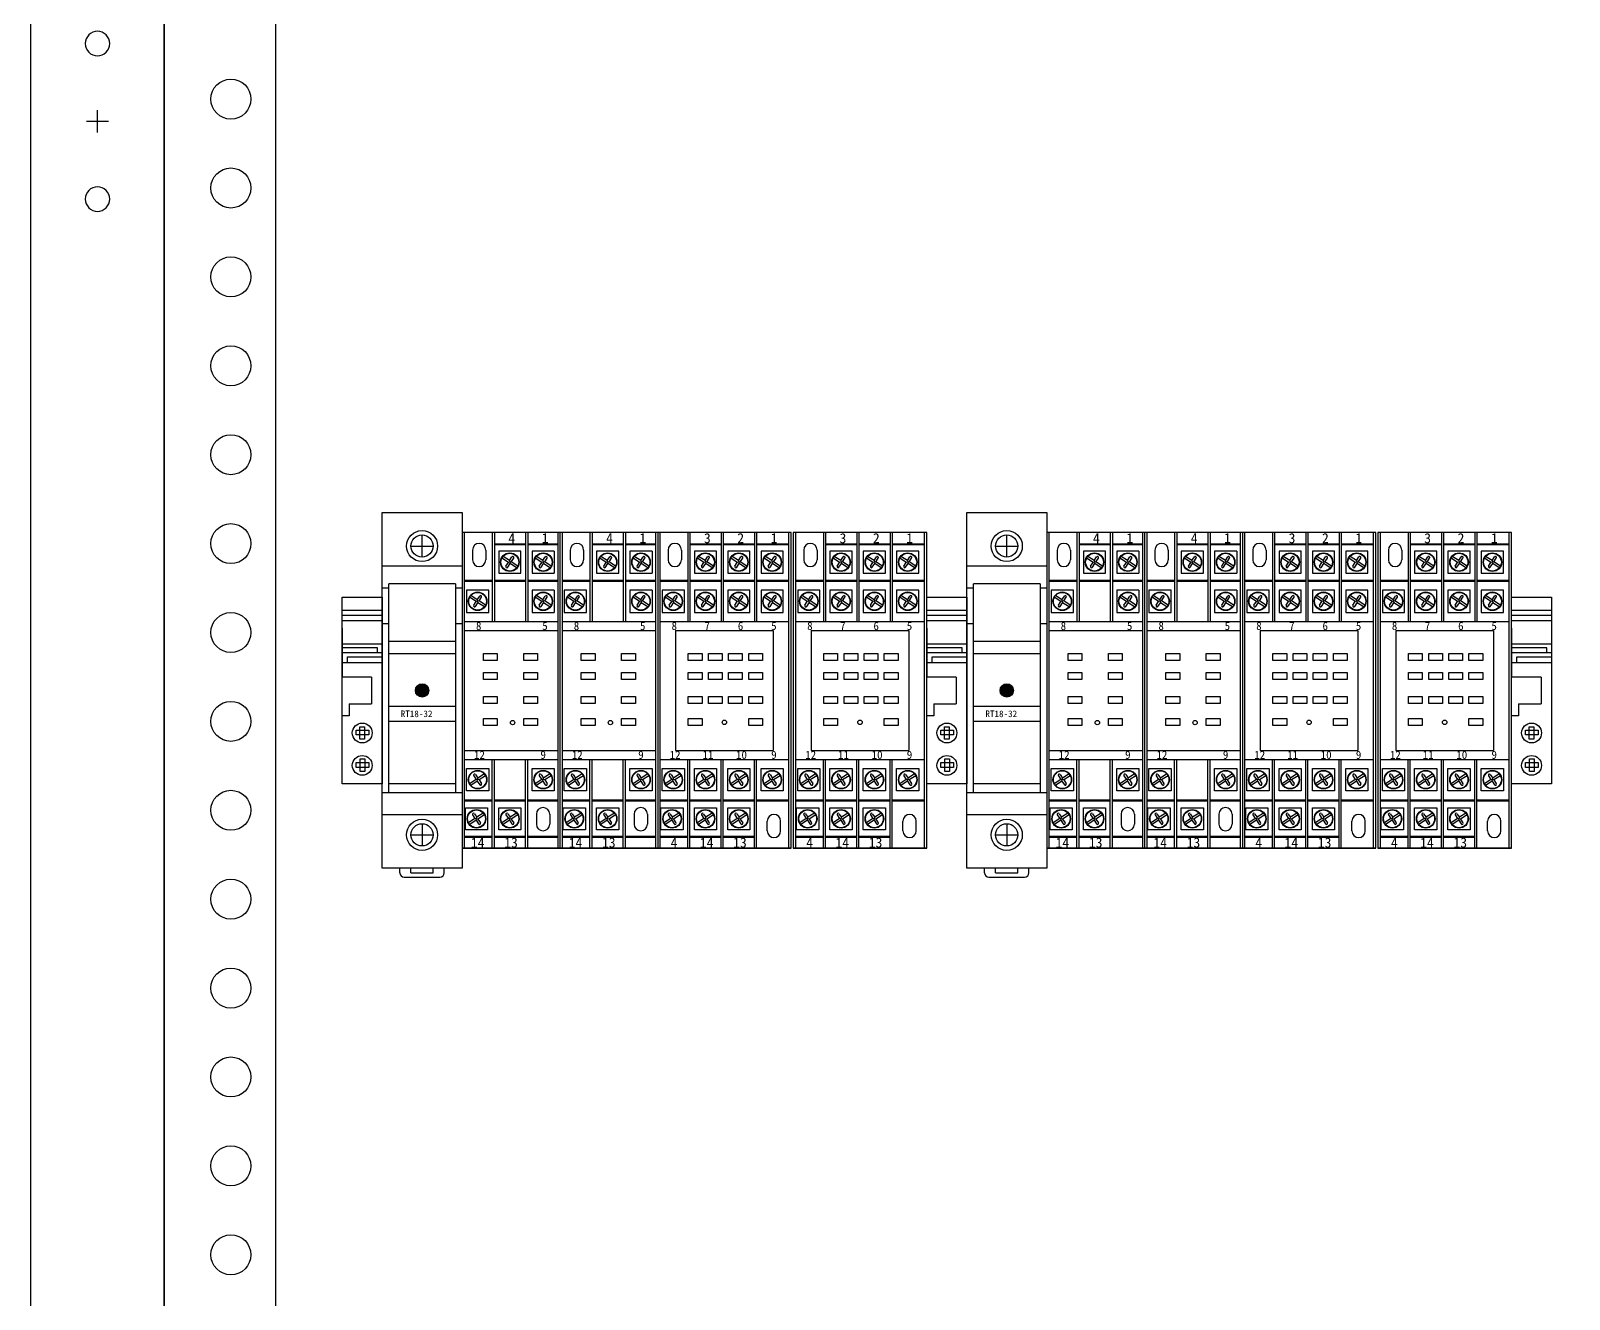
# Model space of a CAD drawing. Extents: x 1008937 to 1009637, y 79345 to 81548.
# Drawn here: x 1008936.6 to 1009282.6, y 79909.9 to 80195.3 of the extents above; entities that cross this region are included whole.
import ezdxf

# ---------------------------------------------------------------- set-up
doc = ezdxf.new("R2010")
doc.units = 0
doc.header["$MEASUREMENT"] = 0
doc.layers.add('LY-JS-BJ', color=7, linetype='Continuous')
doc.layers.add('LY-JS-YQJ', color=7, linetype='Continuous')
doc.layers.add('LY-二次控制图', color=7, linetype='Continuous', lineweight=18)

# ---------------------------------------------------------------- blocks, each defined once
blk = doc.blocks.new('A$C17FD2090')
at = {"layer": 'LY-JS-BJ', "color": 0, "ltscale": 2}
for p, q in [((-2.5, 0), (2.5, 0)), ((0, 2.5), (0, -2.5))]:
    blk.add_line(p, q, dxfattribs=at)
at = {"layer": 'LY-JS-BJ', "color": 0, "linetype": 'Continuous', "lineweight": 25}
for centre in [(0, 17.5), (0, -17.5)]:
    blk.add_circle(centre, 2.75, dxfattribs=at)
blk = doc.blocks.new('*U8')
at = {"layer": 'LY-JS-BJ', "color": 6}
blk.add_circle((0, 0), 4.5, dxfattribs=at)
blk = doc.blocks.new('*U9')
at = {"layer": 'LY-JS-BJ', "color": 0, "linetype": 'ByBlock', "lineweight": -2, "transparency": 16777216}
for p in [(0, -1240), (0, -1260), (0, -1280), (0, -1300), (0, -1320), (0, -1340), (0, -1360), (0, -1380), (0, -1400), (0, -1420), (0, -1440), (0, -1460), (0, -1480), (0, -1500)]:
    blk.add_blockref('*U8', p, dxfattribs=at)
blk = doc.blocks.new('端子堵头')
at = {"layer": 'LY-JS-YQJ'}
for p, q in [((0, 39.03), (9, 39.03)), ((0, 37.96), (9, 37.96)), ((0, 36.73), (9, 36.73)), ((0, 35), (0, 24)), ((9, 35), (9, 24)), ((0, 31.48), (9, 31.48)), ((9, 34.58), (9, 33.47)), ((7.97, 30.59), (0, 30.59)), ((0, 29.53), (9, 29.53)), ((1.25, 27.32), (1.25, 28.56)), ((1.25, 28.56), (9, 28.56)), ((7.97, 29.53), (7.97, 30.59)), ((0, 27.32), (9, 27.32)), ((6.66, 24), (0, 24)), ((6.66, 24), (6.66, 18)), ((1.59, 18), (1.59, 15.27)), ((1.59, 18), (6.66, 18)), ((1.59, 15.27), (0, 15.27))]:
    blk.add_line(p, q, dxfattribs=at)
for points in [[(0, 42), (9, 42), (9, 0), (0, 0)], [(3.2, 12.05), (6.01, 12.05), (6.01, 10.99), (3.2, 10.99)], [(5.06, 12.84), (5.06, 10.03), (3.99, 10.03), (3.99, 12.84)], [(3.2, 4.76), (6.01, 4.76), (6.01, 3.69), (3.2, 3.69)], [(5.13, 5.6), (5.13, 2.79), (4.06, 2.79), (4.06, 5.6)]]:
    blk.add_lwpolyline(points, close=True, dxfattribs=at)
for centre in [(4.54, 11.43), (4.54, 4.14)]:
    blk.add_circle(centre, 2.23, dxfattribs=at)
blk = doc.blocks.new('RT18保险 正视图')
at = {"layer": 'LY-JS-YQJ'}
blk.add_hatch(color=1, dxfattribs=at).paths.add_polyline_path([(1.5, -40, 1), (-1.5, -40, 1)])
for p, q in [((-9, -80), (-9, 0)), ((-9, 0), (9, 0)), ((9, 0), (9, -80)), ((0, -10.01), (0, -5.01)), ((-2.5, -7.51), (2.5, -7.51)), ((9, -12.01), (-9, -12.01)), ((-7.5, -17), (-9, -17)), ((7.5, -16), (-7.5, -16)), ((-7.5, -63), (-7.5, -16)), ((7.5, -16), (7.5, -63)), ((9, -17), (7.5, -17)), ((-7.5, -25), (-9, -25)), ((9, -25), (7.5, -25)), ((7.5, -29), (-7.5, -29)), ((7.5, -31.75), (-7.5, -31.75)), ((-7.5, -43.5), (7.5, -43.5)), ((-7.5, -46.9), (7.5, -46.9)), ((7.5, -61), (-7.5, -61)), ((9, -63), (-9, -63)), ((9, -67.99), (-9, -67.99)), ((-2.5, -72.49), (2.5, -72.49)), ((0, -69.99), (0, -74.99)), ((9, -80), (-9, -80)), ((-5, -81), (-5, -80)), ((-4, -82), (4, -82)), ((-2.5, -81), (-2.5, -80)), ((-2.5, -81), (2.5, -81)), ((2.5, -81), (2.5, -80)), ((5, -81), (5, -80))]:
    blk.add_line(p, q, dxfattribs=at)
for centre, radius in [((0, -7.51), 3.5), ((0, -7.51), 2.5), ((0, -72.49), 3.5), ((0, -72.49), 2.5)]:
    blk.add_circle(centre, radius, dxfattribs=at)
at = {"layer": 'LY-JS-YQJ', "color": 1}
blk.add_circle((0, -40), 1.5, dxfattribs=at)
at = {"layer": 'LY-JS-YQJ'}
for centre, start, end in [((-4, -81), 180, 270), ((4, -81), 270, 0)]:
    blk.add_arc(centre, 1, start, end, dxfattribs=at)
at = {"layer": 'LY-JS-YQJ', "insert": (-4.8, -44.5), "char_height": 1.5, "width": 12.3, "attachment_point": 1}
blk.add_mtext('RT18-32', dxfattribs=at)
blk = doc.blocks.new('RT18-32X-6A')
at = {"layer": 'LY-JS-YQJ'}
blk.add_blockref('RT18保险 正视图', (9, 80), dxfattribs=at)
blk = doc.blocks.new('HH52P')
at = {"layer": 'LY-JS-YQJ'}
for p, q in [((0, 71), (0, 0)), ((22, 71), (0, 71)), ((0, 71), (0, 68.5)), ((0.5, 71), (0.5, 0)), ((6.75, 71), (6.75, 51)), ((7.25, 71), (7.25, 51)), ((14.25, 71), (14.25, 51)), ((14.75, 71), (14.75, 51)), ((21.5, 71), (21.5, 0)), ((22, 71), (22, 0)), ((2.34, 67.09), (2.34, 64.88)), ((5.34, 67.09), (5.34, 64.88)), ((7.25, 68.5), (14.25, 68.5)), ((7.25, 68.3), (14.25, 68.3)), ((8.24, 66.87), (8.24, 61.87)), ((13.24, 66.87), (8.24, 66.87)), ((13.24, 61.87), (13.24, 66.87)), ((14.75, 68.5), (21.5, 68.5)), ((14.75, 68.3), (21.5, 68.3)), ((20.74, 66.87), (15.74, 66.87)), ((15.74, 66.87), (15.74, 61.87)), ((20.74, 66.87), (20.74, 61.87)), ((10.4, 64.3), (8.95, 65.27)), ((10.67, 64.71), (9.21, 65.67)), ((9.86, 63.48), (10.4, 64.3)), ((10.26, 63.22), (10.8, 64.04)), ((11.07, 64.44), (10.4, 64.3)), ((10.67, 64.71), (11.21, 65.53)), ((10.67, 64.71), (10.8, 64.04)), ((12.26, 63.08), (10.8, 64.04)), ((11.07, 64.44), (11.61, 65.26)), ((12.53, 63.48), (11.07, 64.44)), ((17.9, 64.3), (16.45, 65.27)), ((18.17, 64.71), (16.71, 65.67)), ((17.36, 63.48), (17.9, 64.3)), ((17.76, 63.22), (18.3, 64.04)), ((18.57, 64.44), (17.9, 64.3)), ((18.17, 64.71), (18.71, 65.53)), ((18.17, 64.71), (18.3, 64.04)), ((19.76, 63.08), (18.3, 64.04)), ((18.57, 64.44), (19.11, 65.26)), ((20.03, 63.48), (18.57, 64.44)), ((0.5, 60.3), (6.75, 60.3)), ((0.5, 60.1), (6.75, 60.1)), ((7.25, 60.3), (14.25, 60.3)), ((7.25, 60.1), (14.25, 60.1)), ((8.24, 61.87), (13.24, 61.87)), ((14.75, 60.3), (21.5, 60.3)), ((14.75, 60.1), (21.5, 60.1)), ((15.74, 61.87), (20.74, 61.87)), ((0.99, 58.07), (0.99, 53.07)), ((5.99, 58.07), (0.99, 58.07)), ((3.15, 55.51), (1.7, 56.47)), ((3.42, 55.91), (1.96, 56.87)), ((2.61, 54.68), (3.15, 55.51)), ((3.82, 55.64), (3.15, 55.51)), ((3.42, 55.91), (3.96, 56.73)), ((3.42, 55.91), (3.55, 55.24)), ((3.82, 55.64), (4.36, 56.46)), ((5.28, 54.68), (3.82, 55.64)), ((5.99, 53.07), (5.99, 58.07)), ((15.74, 58.07), (15.74, 53.07)), ((20.74, 58.07), (15.74, 58.07)), ((17.9, 55.51), (16.45, 56.47)), ((18.17, 55.91), (16.71, 56.87)), ((17.36, 54.68), (17.9, 55.51)), ((18.57, 55.64), (17.9, 55.51)), ((18.17, 55.91), (18.71, 56.73)), ((18.17, 55.91), (18.3, 55.24)), ((18.57, 55.64), (19.11, 56.46)), ((20.03, 54.68), (18.57, 55.64)), ((20.74, 58.07), (20.74, 53.07)), ((0.99, 53.07), (5.99, 53.07)), ((3.01, 54.42), (3.55, 55.24)), ((5.01, 54.28), (3.55, 55.24)), ((15.74, 53.07), (20.74, 53.07)), ((17.76, 54.42), (18.3, 55.24)), ((19.76, 54.28), (18.3, 55.24)), ((0.5, 51), (21.5, 51)), ((0.5, 49), (21.5, 49)), ((0.5, 22), (21.5, 22)), ((0.5, 20), (21.5, 20)), ((0.99, 17.93), (5.99, 17.93)), ((0.99, 12.93), (0.99, 17.93)), ((5.99, 17.93), (5.99, 12.93)), ((6.75, 0), (6.75, 20)), ((7.25, 0), (7.25, 20)), ((14.25, 0), (14.25, 20)), ((14.75, 0), (14.75, 20)), ((15.74, 17.93), (20.74, 17.93)), ((15.74, 12.93), (15.74, 17.93)), ((20.74, 17.93), (20.74, 12.93)), ((3.15, 15.49), (1.7, 14.53)), ((3.42, 15.09), (1.96, 14.13)), ((2.61, 16.32), (3.15, 15.49)), ((3.01, 16.58), (3.55, 15.76)), ((3.82, 15.36), (3.15, 15.49)), ((3.42, 15.09), (3.55, 15.76)), ((3.42, 15.09), (3.96, 14.27)), ((5.01, 16.72), (3.55, 15.76)), ((5.28, 16.32), (3.82, 15.36)), ((3.82, 15.36), (4.36, 14.54)), ((17.9, 15.49), (16.45, 14.53)), ((18.17, 15.09), (16.71, 14.13)), ((17.36, 16.32), (17.9, 15.49)), ((17.76, 16.58), (18.3, 15.76)), ((18.57, 15.36), (17.9, 15.49)), ((18.17, 15.09), (18.3, 15.76)), ((18.17, 15.09), (18.71, 14.27)), ((19.76, 16.72), (18.3, 15.76)), ((20.03, 16.32), (18.57, 15.36)), ((18.57, 15.36), (19.11, 14.54)), ((0.5, 10.9), (6.75, 10.9)), ((0.5, 10.7), (6.75, 10.7)), ((5.99, 12.93), (0.99, 12.93)), ((7.25, 10.9), (14.25, 10.9)), ((7.25, 10.7), (14.25, 10.7)), ((14.75, 10.9), (21.5, 10.9)), ((14.75, 10.7), (21.5, 10.7)), ((20.74, 12.93), (15.74, 12.93)), ((0.74, 9.13), (5.74, 9.13)), ((0.74, 4.13), (0.74, 9.13)), ((2.36, 7.52), (2.9, 6.7)), ((2.76, 7.78), (3.3, 6.96)), ((3.17, 6.29), (3.3, 6.96)), ((4.76, 7.92), (3.3, 6.96)), ((5.03, 7.52), (3.57, 6.56)), ((5.74, 9.13), (5.74, 4.13)), ((8.24, 4.13), (8.24, 9.13)), ((8.24, 9.13), (13.24, 9.13)), ((9.86, 7.52), (10.4, 6.7)), ((10.26, 7.78), (10.8, 6.96)), ((10.67, 6.29), (10.8, 6.96)), ((12.26, 7.92), (10.8, 6.96)), ((12.53, 7.52), (11.07, 6.56)), ((13.24, 9.13), (13.24, 4.13)), ((16.7, 7.65), (16.7, 5.44)), ((19.7, 7.65), (19.7, 5.44)), ((5.74, 4.13), (0.74, 4.13)), ((2.9, 6.7), (1.45, 5.73)), ((3.17, 6.29), (1.71, 5.33)), ((3.57, 6.56), (2.9, 6.7)), ((3.17, 6.29), (3.71, 5.47)), ((3.57, 6.56), (4.11, 5.74)), ((13.24, 4.13), (8.24, 4.13)), ((10.4, 6.7), (8.95, 5.73)), ((10.67, 6.29), (9.21, 5.33)), ((11.07, 6.56), (10.4, 6.7)), ((10.67, 6.29), (11.21, 5.47)), ((11.07, 6.56), (11.61, 5.74)), ((0, 0), (22, 0)), ((22, 0), (0, 0)), ((0.5, 2.7), (6.75, 2.7)), ((0.5, 2.5), (6.75, 2.5)), ((7.25, 2.7), (14.25, 2.7)), ((7.25, 2.5), (14.25, 2.5)), ((14.75, 2.7), (21.5, 2.7)), ((14.75, 2.5), (21.5, 2.5))]:
    blk.add_line(p, q, dxfattribs=at)
for points in [[(4.81, 43.81), (7.91, 43.81), (7.91, 42.22), (4.81, 42.22)], [(13.87, 43.81), (16.97, 43.81), (16.97, 42.22), (13.87, 42.22)], [(4.81, 39.53), (7.91, 39.53), (7.91, 37.95), (4.81, 37.95)], [(13.87, 39.53), (16.97, 39.53), (16.97, 37.95), (13.87, 37.95)], [(4.81, 34.15), (7.91, 34.15), (7.91, 32.57), (4.81, 32.57)], [(13.87, 34.15), (16.97, 34.15), (16.97, 32.57), (13.87, 32.57)], [(4.81, 29.16), (7.91, 29.16), (7.91, 27.58), (4.81, 27.58)], [(13.87, 29.16), (16.97, 29.16), (16.97, 27.58), (13.87, 27.58)]]:
    blk.add_lwpolyline(points, close=True, dxfattribs=at)
for centre, radius in [((10.74, 64.37), 2.09), ((10.74, 64.37), 2), ((18.24, 64.37), 2.09), ((18.24, 64.37), 2), ((3.49, 55.57), 2.09), ((3.49, 55.57), 2), ((18.24, 55.57), 2.09), ((18.24, 55.57), 2), ((11.36, 28.27), 0.5), ((3.49, 15.43), 2.09), ((3.49, 15.43), 2), ((18.24, 15.43), 2.09), ((18.24, 15.43), 2), ((3.24, 6.63), 2.09), ((3.24, 6.63), 2), ((10.74, 6.63), 2.09), ((10.74, 6.63), 2)]:
    blk.add_circle(centre, radius, dxfattribs=at)
for centre, radius, start, end in [((3.84, 67.09), 1.5, 0, 180), ((3.84, 64.88), 1.5, 180, 0), ((10.06, 63.35), 0.24, 146.5949, 326.5949), ((11.41, 65.39), 0.24, 326.5949, 146.5949), ((17.56, 63.35), 0.24, 146.5949, 326.5949), ((18.91, 65.39), 0.24, 326.5949, 146.5949), ((4.16, 56.6), 0.24, 326.5949, 146.5949), ((18.91, 56.6), 0.24, 326.5949, 146.5949), ((2.81, 54.55), 0.24, 146.5949, 326.5949), ((17.56, 54.55), 0.24, 146.5949, 326.5949), ((2.81, 16.45), 0.24, 33.4051, 213.4051), ((4.16, 14.4), 0.24, 213.4051, 33.4051), ((17.56, 16.45), 0.24, 33.4051, 213.4051), ((18.91, 14.4), 0.24, 213.4051, 33.4051), ((2.56, 7.65), 0.24, 33.4051, 213.4051), ((10.06, 7.65), 0.24, 33.4051, 213.4051), ((18.2, 7.65), 1.5, 0, 180), ((3.91, 5.61), 0.24, 213.4051, 33.4051), ((11.41, 5.61), 0.24, 213.4051, 33.4051), ((18.2, 5.44), 1.5, 180, 0)]:
    blk.add_arc(centre, radius, start, end, dxfattribs=at)
for s, insert, char_height, width, attachment_point in [('{\\fSimSun|b0|i0|c134|p2;4}', (10.4, 70.88), 2.25, 1.0919, 1), ('{\\fSimSun|b0|i0|c134|p2;1}', (17.9, 70.88), 2.25, 1.0919, 1), ('{\\fSimSun|b0|i0|c134|p2;8}', (3.12, 50.91), 1.8, 0.8735, 1), ('{\\fSimSun|b0|i0|c134|p2;5}', (18.02, 50.91), 1.8, 0.8735, 1), ('{\\fSimSun|b0|i0|c134|p2;12}', (2.68, 21.91), 1.8, 0.8735, 1), ('{\\fSimSun|b0|i0|c134|p2;9}', (17.62, 21.91), 1.8, 0.8735, 1), ('{\\fSimSun|b0|i0|c134|p2;14}', (1.97, 0.12), 2.25, 1.0919, 7), ('{\\fSimSun|b0|i0|c134|p2;13}', (9.47, 0.12), 2.25, 1.0919, 7)]:
    blk.add_mtext(s, dxfattribs=dict(at, insert=insert, char_height=char_height, width=width, attachment_point=attachment_point))
blk = doc.blocks.new('HH54P')
at = {"layer": 'LY-JS-YQJ'}
for p, q in [((0, 71), (0, 68.5)), ((30, 71), (0, 71)), ((0, 71), (0, 0)), ((0.5, 71), (0.5, 0)), ((6.75, 71), (6.75, 51)), ((7.25, 71), (7.25, 51)), ((14.25, 71), (14.25, 51)), ((14.75, 71), (14.75, 51)), ((21.75, 71), (21.75, 51)), ((22.25, 71), (22.25, 51)), ((29.5, 0), (29.5, 71)), ((30, 0), (30, 71)), ((2.34, 67.09), (2.34, 64.88)), ((5.34, 67.09), (5.34, 64.88)), ((7.25, 68.5), (14.25, 68.5)), ((7.25, 68.3), (14.25, 68.3)), ((13.24, 66.87), (8.24, 66.87)), ((8.24, 66.87), (8.24, 61.87)), ((13.24, 61.87), (13.24, 66.87)), ((14.75, 68.5), (21.75, 68.5)), ((14.75, 68.3), (21.75, 68.3)), ((15.74, 66.87), (15.74, 61.87)), ((20.74, 66.87), (15.74, 66.87)), ((20.74, 61.87), (20.74, 66.87)), ((22.25, 68.5), (29.5, 68.5)), ((22.25, 68.3), (29.5, 68.3)), ((28.24, 66.87), (23.24, 66.87)), ((23.24, 66.87), (23.24, 61.87)), ((28.24, 61.87), (28.24, 66.87)), ((10.4, 64.3), (8.95, 65.27)), ((10.67, 64.71), (9.21, 65.67)), ((9.86, 63.48), (10.4, 64.3)), ((10.26, 63.22), (10.8, 64.04)), ((11.07, 64.44), (10.4, 64.3)), ((10.67, 64.71), (11.21, 65.53)), ((10.67, 64.71), (10.8, 64.04)), ((12.26, 63.08), (10.8, 64.04)), ((11.07, 64.44), (11.61, 65.26)), ((12.53, 63.48), (11.07, 64.44)), ((17.9, 64.3), (16.45, 65.27)), ((18.17, 64.71), (16.71, 65.67)), ((17.36, 63.48), (17.9, 64.3)), ((17.76, 63.22), (18.3, 64.04)), ((18.57, 64.44), (17.9, 64.3)), ((18.17, 64.71), (18.71, 65.53)), ((18.17, 64.71), (18.3, 64.04)), ((19.76, 63.08), (18.3, 64.04)), ((18.57, 64.44), (19.11, 65.26)), ((20.03, 63.48), (18.57, 64.44)), ((25.4, 64.3), (23.95, 65.27)), ((25.67, 64.71), (24.21, 65.67)), ((24.86, 63.48), (25.4, 64.3)), ((25.26, 63.22), (25.8, 64.04)), ((26.07, 64.44), (25.4, 64.3)), ((25.67, 64.71), (26.21, 65.53)), ((25.67, 64.71), (25.8, 64.04)), ((27.26, 63.08), (25.8, 64.04)), ((26.07, 64.44), (26.61, 65.26)), ((27.53, 63.48), (26.07, 64.44)), ((0.5, 60.3), (6.75, 60.3)), ((0.5, 60.1), (6.75, 60.1)), ((7.25, 60.3), (14.25, 60.3)), ((7.25, 60.1), (14.25, 60.1)), ((8.24, 61.87), (13.24, 61.87)), ((14.75, 60.3), (21.75, 60.3)), ((14.75, 60.1), (21.75, 60.1)), ((15.74, 61.87), (20.74, 61.87)), ((22.25, 60.3), (29.5, 60.3)), ((22.25, 60.1), (29.5, 60.1)), ((23.24, 61.87), (28.24, 61.87)), ((5.99, 58.07), (0.99, 58.07)), ((0.99, 58.07), (0.99, 53.07)), ((3.15, 55.51), (1.7, 56.47)), ((3.42, 55.91), (1.96, 56.87)), ((2.61, 54.68), (3.15, 55.51)), ((3.82, 55.64), (3.15, 55.51)), ((3.42, 55.91), (3.96, 56.73)), ((3.42, 55.91), (3.55, 55.24)), ((3.82, 55.64), (4.36, 56.46)), ((5.28, 54.68), (3.82, 55.64)), ((5.99, 53.07), (5.99, 58.07)), ((8.24, 58.07), (8.24, 53.07)), ((13.24, 58.07), (8.24, 58.07)), ((10.4, 55.51), (8.95, 56.47)), ((10.67, 55.91), (9.21, 56.87)), ((9.86, 54.68), (10.4, 55.51)), ((11.07, 55.64), (10.4, 55.51)), ((10.67, 55.91), (11.21, 56.73)), ((10.67, 55.91), (10.8, 55.24)), ((11.07, 55.64), (11.61, 56.46)), ((12.53, 54.68), (11.07, 55.64)), ((13.24, 53.07), (13.24, 58.07)), ((20.74, 58.07), (15.74, 58.07)), ((15.74, 58.07), (15.74, 53.07)), ((17.9, 55.51), (16.45, 56.47)), ((18.17, 55.91), (16.71, 56.87)), ((17.36, 54.68), (17.9, 55.51)), ((18.57, 55.64), (17.9, 55.51)), ((18.17, 55.91), (18.71, 56.73)), ((18.17, 55.91), (18.3, 55.24)), ((18.57, 55.64), (19.11, 56.46)), ((20.03, 54.68), (18.57, 55.64)), ((20.74, 53.07), (20.74, 58.07)), ((23.24, 58.07), (23.24, 53.07)), ((28.24, 58.07), (23.24, 58.07)), ((25.4, 55.51), (23.95, 56.47)), ((25.67, 55.91), (24.21, 56.87)), ((24.86, 54.68), (25.4, 55.51)), ((26.07, 55.64), (25.4, 55.51)), ((25.67, 55.91), (26.21, 56.73)), ((25.67, 55.91), (25.8, 55.24)), ((26.07, 55.64), (26.61, 56.46)), ((27.53, 54.68), (26.07, 55.64)), ((28.24, 53.07), (28.24, 58.07)), ((0.99, 53.07), (5.99, 53.07)), ((3.01, 54.42), (3.55, 55.24)), ((5.01, 54.28), (3.55, 55.24)), ((8.24, 53.07), (13.24, 53.07)), ((10.26, 54.42), (10.8, 55.24)), ((12.26, 54.28), (10.8, 55.24)), ((15.74, 53.07), (20.74, 53.07)), ((17.76, 54.42), (18.3, 55.24)), ((19.76, 54.28), (18.3, 55.24)), ((23.24, 53.07), (28.24, 53.07)), ((25.26, 54.42), (25.8, 55.24)), ((27.26, 54.28), (25.8, 55.24)), ((0.5, 51), (29.5, 51)), ((4, 49), (4, 22)), ((4, 49), (26, 49)), ((26, 49), (26, 22)), ((4, 22), (26, 22)), ((0.5, 20), (29.5, 20)), ((0.99, 12.93), (0.99, 17.93)), ((0.99, 17.93), (5.99, 17.93)), ((5.99, 17.93), (5.99, 12.93)), ((6.75, 0), (6.75, 20)), ((7.25, 0), (7.25, 20)), ((8.24, 17.93), (13.24, 17.93)), ((8.24, 12.93), (8.24, 17.93)), ((13.24, 17.93), (13.24, 12.93)), ((14.25, 0), (14.25, 20)), ((14.75, 0), (14.75, 20)), ((15.74, 12.93), (15.74, 17.93)), ((15.74, 17.93), (20.74, 17.93)), ((20.74, 17.93), (20.74, 12.93)), ((21.75, 0), (21.75, 20)), ((22.25, 0), (22.25, 20)), ((23.24, 17.93), (28.24, 17.93)), ((23.24, 12.93), (23.24, 17.93)), ((28.24, 17.93), (28.24, 12.93)), ((3.15, 15.49), (1.7, 14.53)), ((3.42, 15.09), (1.96, 14.13)), ((2.61, 16.32), (3.15, 15.49)), ((3.01, 16.58), (3.55, 15.76)), ((3.82, 15.36), (3.15, 15.49)), ((3.42, 15.09), (3.55, 15.76)), ((3.42, 15.09), (3.96, 14.27)), ((5.01, 16.72), (3.55, 15.76)), ((5.28, 16.32), (3.82, 15.36)), ((3.82, 15.36), (4.36, 14.54)), ((10.4, 15.49), (8.95, 14.53)), ((10.67, 15.09), (9.21, 14.13)), ((9.86, 16.32), (10.4, 15.49)), ((10.26, 16.58), (10.8, 15.76)), ((11.07, 15.36), (10.4, 15.49)), ((10.67, 15.09), (10.8, 15.76)), ((10.67, 15.09), (11.21, 14.27)), ((12.26, 16.72), (10.8, 15.76)), ((12.53, 16.32), (11.07, 15.36)), ((11.07, 15.36), (11.61, 14.54)), ((17.9, 15.49), (16.45, 14.53)), ((18.17, 15.09), (16.71, 14.13)), ((17.36, 16.32), (17.9, 15.49)), ((17.76, 16.58), (18.3, 15.76)), ((18.57, 15.36), (17.9, 15.49)), ((18.17, 15.09), (18.3, 15.76)), ((18.17, 15.09), (18.71, 14.27)), ((19.76, 16.72), (18.3, 15.76)), ((20.03, 16.32), (18.57, 15.36)), ((18.57, 15.36), (19.11, 14.54)), ((25.4, 15.49), (23.95, 14.53)), ((25.67, 15.09), (24.21, 14.13)), ((24.86, 16.32), (25.4, 15.49)), ((25.26, 16.58), (25.8, 15.76)), ((26.07, 15.36), (25.4, 15.49)), ((25.67, 15.09), (25.8, 15.76)), ((25.67, 15.09), (26.21, 14.27)), ((27.26, 16.72), (25.8, 15.76)), ((27.53, 16.32), (26.07, 15.36)), ((26.07, 15.36), (26.61, 14.54)), ((0.5, 10.9), (6.75, 10.9)), ((0.5, 10.7), (6.75, 10.7)), ((5.99, 12.93), (0.99, 12.93)), ((7.25, 10.9), (14.25, 10.9)), ((7.25, 10.7), (14.25, 10.7)), ((13.24, 12.93), (8.24, 12.93)), ((14.75, 10.9), (21.75, 10.9)), ((14.75, 10.7), (21.75, 10.7)), ((20.74, 12.93), (15.74, 12.93)), ((22.25, 10.9), (29.5, 10.9)), ((22.25, 10.7), (29.5, 10.7)), ((28.24, 12.93), (23.24, 12.93)), ((0.74, 4.13), (0.74, 9.13)), ((0.74, 9.13), (5.74, 9.13)), ((2.36, 7.52), (2.9, 6.7)), ((2.76, 7.78), (3.3, 6.96)), ((3.17, 6.29), (3.3, 6.96)), ((4.76, 7.92), (3.3, 6.96)), ((5.03, 7.52), (3.57, 6.56)), ((5.74, 9.13), (5.74, 4.13)), ((8.24, 9.13), (13.24, 9.13)), ((8.24, 4.13), (8.24, 9.13)), ((9.86, 7.52), (10.4, 6.7)), ((10.26, 7.78), (10.8, 6.96)), ((10.67, 6.29), (10.8, 6.96)), ((12.26, 7.92), (10.8, 6.96)), ((12.53, 7.52), (11.07, 6.56)), ((13.24, 9.13), (13.24, 4.13)), ((15.74, 4.13), (15.74, 9.13)), ((15.74, 9.13), (20.74, 9.13)), ((17.36, 7.52), (17.9, 6.7)), ((17.76, 7.78), (18.3, 6.96)), ((18.17, 6.29), (18.3, 6.96)), ((19.76, 7.92), (18.3, 6.96)), ((20.03, 7.52), (18.57, 6.56)), ((20.74, 9.13), (20.74, 4.13)), ((5.74, 4.13), (0.74, 4.13)), ((2.9, 6.7), (1.45, 5.73)), ((3.17, 6.29), (1.71, 5.33)), ((3.57, 6.56), (2.9, 6.7)), ((3.17, 6.29), (3.71, 5.47)), ((3.57, 6.56), (4.11, 5.74)), ((13.24, 4.13), (8.24, 4.13)), ((10.4, 6.7), (8.95, 5.73)), ((10.67, 6.29), (9.21, 5.33)), ((11.07, 6.56), (10.4, 6.7)), ((10.67, 6.29), (11.21, 5.47)), ((11.07, 6.56), (11.61, 5.74)), ((20.74, 4.13), (15.74, 4.13)), ((17.9, 6.7), (16.45, 5.73)), ((18.17, 6.29), (16.71, 5.33)), ((18.57, 6.56), (17.9, 6.7)), ((18.17, 6.29), (18.71, 5.47)), ((18.57, 6.56), (19.11, 5.74)), ((24.65, 3.91), (24.65, 6.12)), ((27.65, 3.91), (27.65, 6.12)), ((30, 0), (0, 0)), ((0, 0), (30, 0)), ((0.5, 2.7), (6.75, 2.7)), ((0.5, 2.5), (6.75, 2.5)), ((7.25, 2.7), (14.25, 2.7)), ((7.25, 2.5), (14.25, 2.5)), ((14.75, 2.7), (21.75, 2.7)), ((14.75, 2.5), (21.75, 2.5))]:
    blk.add_line(p, q, dxfattribs=at)
for points in [[(6.88, 43.81), (9.97, 43.81), (9.97, 42.22), (6.88, 42.22)], [(11.41, 43.81), (14.5, 43.81), (14.5, 42.22), (11.41, 42.22)], [(15.93, 43.81), (19.03, 43.81), (19.03, 42.22), (15.93, 42.22)], [(20.46, 43.81), (23.56, 43.81), (23.56, 42.22), (20.46, 42.22)], [(6.88, 39.53), (9.97, 39.53), (9.97, 37.95), (6.88, 37.95)], [(11.41, 39.53), (14.5, 39.53), (14.5, 37.95), (11.41, 37.95)], [(15.93, 39.53), (19.03, 39.53), (19.03, 37.95), (15.93, 37.95)], [(20.46, 39.53), (23.56, 39.53), (23.56, 37.95), (20.46, 37.95)], [(6.88, 34.15), (9.97, 34.15), (9.97, 32.57), (6.88, 32.57)], [(11.41, 34.15), (14.5, 34.15), (14.5, 32.57), (11.41, 32.57)], [(15.93, 34.15), (19.03, 34.15), (19.03, 32.57), (15.93, 32.57)], [(20.46, 34.15), (23.56, 34.15), (23.56, 32.57), (20.46, 32.57)], [(6.88, 29.16), (9.97, 29.16), (9.97, 27.58), (6.88, 27.58)], [(20.46, 29.16), (23.56, 29.16), (23.56, 27.58), (20.46, 27.58)]]:
    blk.add_lwpolyline(points, close=True, dxfattribs=at)
for centre, radius in [((10.74, 64.37), 2.09), ((10.74, 64.37), 2), ((18.24, 64.37), 2.09), ((18.24, 64.37), 2), ((25.74, 64.37), 2.09), ((25.74, 64.37), 2), ((3.49, 55.57), 2.09), ((3.49, 55.57), 2), ((10.74, 55.57), 2.09), ((10.74, 55.57), 2), ((18.24, 55.57), 2.09), ((18.24, 55.57), 2), ((25.74, 55.57), 2.09), ((25.74, 55.57), 2), ((15, 28.33), 0.5), ((3.49, 15.43), 2.09), ((3.49, 15.43), 2), ((10.74, 15.43), 2.09), ((10.74, 15.43), 2), ((18.24, 15.43), 2.09), ((18.24, 15.43), 2), ((25.74, 15.43), 2.09), ((25.74, 15.43), 2), ((3.24, 6.63), 2.09), ((3.24, 6.63), 2), ((10.74, 6.63), 2.09), ((10.74, 6.63), 2), ((18.24, 6.63), 2.09), ((18.24, 6.63), 2)]:
    blk.add_circle(centre, radius, dxfattribs=at)
for centre, radius, start, end in [((3.84, 67.09), 1.5, 0, 180), ((3.84, 64.88), 1.5, 180, 0), ((10.06, 63.35), 0.24, 146.5949, 326.5949), ((11.41, 65.39), 0.24, 326.5949, 146.5949), ((17.56, 63.35), 0.24, 146.5949, 326.5949), ((18.91, 65.39), 0.24, 326.5949, 146.5949), ((25.06, 63.35), 0.24, 146.5949, 326.5949), ((26.41, 65.39), 0.24, 326.5949, 146.5949), ((4.16, 56.6), 0.24, 326.5949, 146.5949), ((11.41, 56.6), 0.24, 326.5949, 146.5949), ((18.91, 56.6), 0.24, 326.5949, 146.5949), ((26.41, 56.6), 0.24, 326.5949, 146.5949), ((2.81, 54.55), 0.24, 146.5949, 326.5949), ((10.06, 54.55), 0.24, 146.5949, 326.5949), ((17.56, 54.55), 0.24, 146.5949, 326.5949), ((25.06, 54.55), 0.24, 146.5949, 326.5949), ((2.81, 16.45), 0.24, 33.4051, 213.4051), ((4.16, 14.4), 0.24, 213.4051, 33.4051), ((10.06, 16.45), 0.24, 33.4051, 213.4051), ((11.41, 14.4), 0.24, 213.4051, 33.4051), ((17.56, 16.45), 0.24, 33.4051, 213.4051), ((18.91, 14.4), 0.24, 213.4051, 33.4051), ((25.06, 16.45), 0.24, 33.4051, 213.4051), ((26.41, 14.4), 0.24, 213.4051, 33.4051), ((2.56, 7.65), 0.24, 33.4051, 213.4051), ((10.06, 7.65), 0.24, 33.4051, 213.4051), ((17.56, 7.65), 0.24, 33.4051, 213.4051), ((26.15, 6.12), 1.5, 0, 180), ((3.91, 5.61), 0.24, 213.4051, 33.4051), ((11.41, 5.61), 0.24, 213.4051, 33.4051), ((18.91, 5.61), 0.24, 213.4051, 33.4051), ((26.15, 3.91), 1.5, 180, 0)]:
    blk.add_arc(centre, radius, start, end, dxfattribs=at)
for s, insert, char_height, width, attachment_point in [('{\\fSimSun|b0|i0|c134|p2;3}', (10.4, 70.88), 2.25, 1.0919, 1), ('{\\fSimSun|b0|i0|c134|p2;2}', (17.9, 70.88), 2.25, 1.0919, 1), ('{\\fSimSun|b0|i0|c134|p2;1}', (25.4, 70.88), 2.25, 1.0919, 1), ('{\\fSimSun|b0|i0|c134|p2;8}', (3.12, 50.91), 1.8, 0.8735, 1), ('{\\fSimSun|b0|i0|c134|p2;7}', (10.52, 50.91), 1.8, 0.8735, 1), ('{\\fSimSun|b0|i0|c134|p2;6}', (18.02, 50.91), 1.8, 0.8735, 1), ('{\\fSimSun|b0|i0|c134|p2;5}', (25.52, 50.91), 1.8, 0.8735, 1), ('{\\fSimSun|b0|i0|c134|p2;12}', (2.68, 21.91), 1.8, 0.8735, 1), ('{\\fSimSun|b0|i0|c134|p2;11}', (10.07, 21.91), 1.8, 0.8735, 1), ('{\\fSimSun|b0|i0|c134|p2;10}', (17.62, 21.91), 1.8, 0.8735, 1), ('{\\fSimSun|b0|i0|c134|p2;9}', (25.52, 21.91), 1.8, 0.8735, 1), ('{\\fSimSun|b0|i0|c134|p2;4}', (2.9, 0.12), 2.25, 1.0919, 7), ('{\\fSimSun|b0|i0|c134|p2;14}', (9.47, 0.12), 2.25, 1.0919, 7), ('{\\fSimSun|b0|i0|c134|p2;13}', (16.97, 0.12), 2.25, 1.0919, 7)]:
    blk.add_mtext(s, dxfattribs=dict(at, insert=insert, char_height=char_height, width=width, attachment_point=attachment_point))

msp = doc.modelspace()

# ---------------------------------------------------------------- linework, layer by layer
at = {"layer": 'LY-JS-BJ', "lineweight": -3}
msp.add_line((1008966.65, 81488.92), (1008966.65, 79344.92), dxfattribs=at)
msp.add_lwpolyline([(1008936.65, 81544.92), (1009636.65, 81544.92), (1009636.65, 79344.92), (1008936.65, 79344.92)], close=True, dxfattribs=at)
at = {"layer": 'LY-JS-BJ', "color": 4, "lineweight": -3}
msp.add_lwpolyline([(1008991.65, 81429.92), (1008991.65, 79429.92), (1008966.65, 79429.92), (1008966.65, 81429.92)], close=True, dxfattribs=at)

# ---------------------------------------------------------------- block references
at = {"layer": 'LY-JS-BJ', "lineweight": -3}
msp.add_blockref('*U9', (1008981.65, 81419.92), dxfattribs=at)
at = {"layer": 'LY-JS-BJ', "color": 0, "lineweight": -3, "ltscale": 2, "xscale": -1, "rotation": 180}
msp.add_blockref('A$C17FD2090', (1008951.65, 80174.92), dxfattribs=at)
at = {"layer": 'LY-二次控制图', "lineweight": -3}
for name, p in [('RT18-32X-6A', (1009015.65, 80006.88)), ('RT18-32X-6A', (1009147.14, 80006.88)), ('端子堵头', (1009006.65, 80025.88)), ('端子堵头', (1009138.14, 80025.88)), ('端子堵头', (1009269.63, 80025.88))]:
    msp.add_blockref(name, p, dxfattribs=at)
at = {"layer": 'LY-二次控制图', "color": 0, "lineweight": -3}
for name, p in [('HH52P', (1009033.65, 80011.38)), ('HH52P', (1009055.64, 80011.38)), ('HH54P', (1009077.64, 80011.38)), ('HH54P', (1009108.14, 80011.38)), ('HH52P', (1009165.14, 80011.38)), ('HH52P', (1009187.13, 80011.38)), ('HH54P', (1009209.13, 80011.38)), ('HH54P', (1009239.63, 80011.38))]:
    msp.add_blockref(name, p, dxfattribs=at)

doc.saveas('drawing.dxf')
